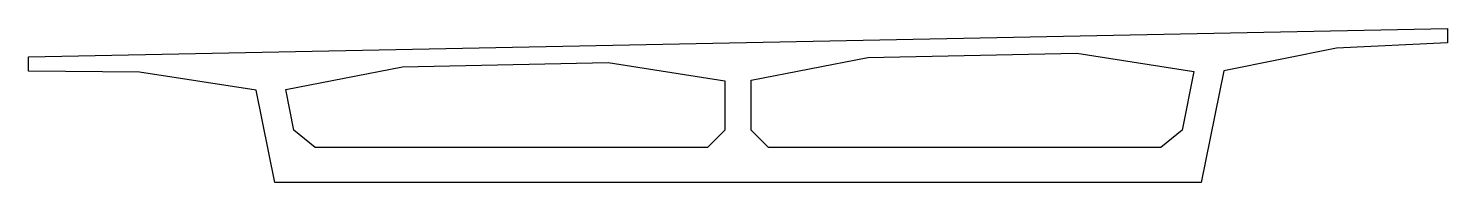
# Model space of a CAD drawing. Header units: metres. Extents: x -12.2 to 12.2, y -2.4 to 0.2.
import ezdxf

# ---------------------------------------------------------------- set-up
doc = ezdxf.new("R2010")
doc.units = ezdxf.units.M
doc.header["$MEASUREMENT"] = 0
doc.layers.add('INPOLY', color=1, linetype='Continuous')
doc.layers.add('OUTPOLY', color=4, linetype='Continuous')

msp = doc.modelspace()

# ---------------------------------------------------------------- linework, layer by layer
at = {"layer": 'INPOLY'}
for points in [[(0.225, -0.64563), (2.225, -0.25556), (5.80405, -0.183979), (7.80405, -0.494049), (7.602861, -1.5), (7.23692, -1.8), (0.525, -1.8), (0.225, -1.5)], [(-7.74213, -0.804973), (-5.74213, -0.414903), (-2.225, -0.34456), (-0.225, -0.65463), (-0.225, -1.5), (-0.525, -1.8), (-7.237184, -1.8), (-7.603125, -1.5)]]:
    msp.add_lwpolyline(points, close=True, dxfattribs=at)
at = {"layer": 'OUTPOLY'}
msp.add_lwpolyline([(-12.15, -0.243), (12.15, 0.243), (12.15, -0.00705), (10.25, -0.09506), (8.316, -0.48381), (7.932763, -2.4), (-7.933027, -2.4), (-8.25, -0.81513), (-10.25, -0.50506), (-12.15, -0.49305)], close=True, dxfattribs=at)

doc.saveas('drawing.dxf')
